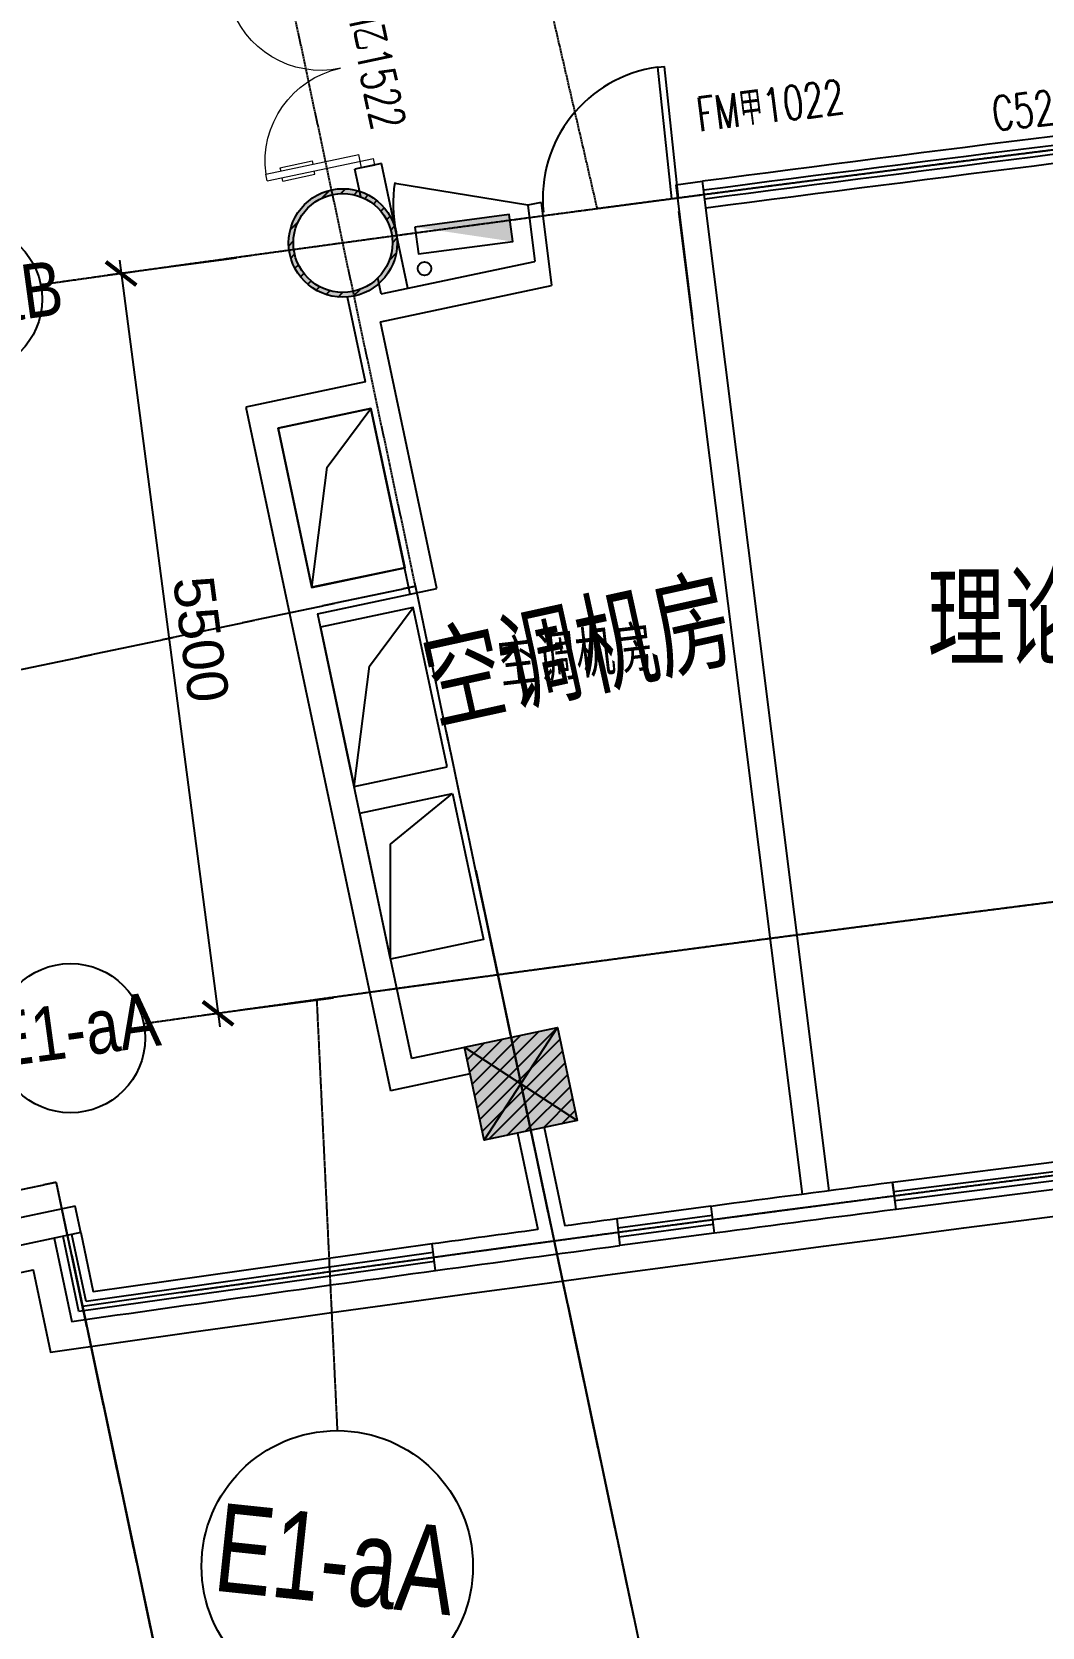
# Model space of a CAD drawing. Header units: millimetres. Extents: x -174040 to 151923, y -227569 to 142020.
# Drawn here: x -134268 to -126825, y -4673 to 7085 of the extents above; entities that cross this region are included whole.
import ezdxf
from ezdxf.enums import TextEntityAlignment as Align

# ---------------------------------------------------------------- set-up
doc = ezdxf.new("R2010")
doc.units = ezdxf.units.MM
doc.header["$LTSCALE"] = 5
doc.linetypes.add('E-RG-1F$0$$0$DOTE', pattern=[2.42, 2, -0.2, 0.02, -0.2])
doc.linetypes.add('XRE2$0$HIDDEN', pattern=[0.375, 0.25, -0.125])
for name, color, linetype in [('00外装饰面', 21, 'Continuous'), ('A—墙体', 7, 'Continuous'), ('A—文字索引', 40, 'Continuous'), ('A—设备管丼、主管符号', 50, 'Continuous'), ('A—轴线、尺寸', 1, 'Continuous'), ('A—门窗', 135, 'Continuous'), ('E-COLS-F3$0$0S-COLS-HATCH', 8, 'Continuous'), ('E-COLS-F3$0$0S-COLS-HATCH-I', 8, 'Continuous'), ('E-COLS-F3$0$0S-COLS-LINE', 4, 'Continuous'), ('E1-RI-3F$0$$0$WINDOW_TEXT', 7, 'Continuous'), ('E1-RI-3F$0$A-SYMB-DOOR', 4, 'Continuous'), ('E1-RI-3F$0$J-DOTE轴线', 1, 'Continuous'), ('I—平面—文字', 40, 'Continuous'), ('I—平面—文字（放大1：100）', 40, 'XRE2$0$HIDDEN'), ('I—平面—消防设施', 10, 'Continuous'), ('I—平面—门', 22, 'Continuous'), ('I—平面—门编号', 22, 'Continuous'), ('轴线100', 1, 'Continuous')]:
    doc.layers.add(name, color=color, linetype=linetype)
doc.layers.add('E1-RI-3F$0$$0$A-DOOR', color=32, linetype='Continuous', lineweight=5)
doc.layers.add('E1-RI-3F$0$AUDIT_D_131110141545-10', color=7, linetype='Continuous', lineweight=5)
doc.styles.add('ARIAL', font='arial.ttf')
doc.styles.add('E1-RI-3F$0$$0$SIMPLEX', font='simplex.shx', dxfattribs={"width": 0.7})
doc.styles.add('E1-RI-3F$0$ECADI-TXT', font='simplex.shx', dxfattribs={"bigfont": 'hztxt.shx'})
doc.styles.add('XD2008', font='SIMYOU.TTF', dxfattribs={"width": 0.7})
doc.dimstyles.new('200', dxfattribs={"dimscale": 200, "dimtxt": 2.5, "dimasz": 2, "dimexe": 1, "dimexo": 1, "dimgap": 0.8, "dimtad": 1, "dimdec": 0, "dimdsep": 46, "dimtxsty": 'ARIAL', "dimblk1": 'ARCHTICK', "dimblk2": 'ARCHTICK', "dimsah": 1, "dimcen": -0.9, "dimdle": 1, "dimclrd": 256, "dimclre": 256, "dimclrt": 40, "dimaunit": 1, "dimadec": 0, "dimazin": 0, "dimtfac": 0.35, "dimtdec": 0, "dimtix": 1, "dimtmove": 2, "dimatfit": 3, "dimldrblk": 'ARCHTICK', "dimfxl": 0, "dimtvp": 0.8, "dimtolj": 1, "dimtzin": 0, "dimarcsym": 0})
doc.dimstyles.new('副本 100', dxfattribs={"dimscale": 100, "dimtxt": 2.5, "dimasz": 2, "dimexe": 1, "dimexo": 1, "dimgap": 0.8, "dimtad": 1, "dimdec": 0, "dimdsep": 46, "dimtxsty": 'ARIAL', "dimblk1": 'ARCHTICK', "dimblk2": 'ARCHTICK', "dimsah": 1, "dimcen": -0.9, "dimdle": 1, "dimclrd": 256, "dimclre": 256, "dimclrt": 40, "dimaunit": 1, "dimadec": 0, "dimazin": 0, "dimtfac": 0.35, "dimtdec": 0, "dimtix": 1, "dimtmove": 2, "dimatfit": 3, "dimldrblk": 'ARCHTICK', "dimfxl": 0, "dimtvp": 0.8, "dimtolj": 1, "dimtzin": 0, "dimarcsym": 0})

# ---------------------------------------------------------------- blocks, each defined once
blk = doc.blocks.new('_ArchTick')
at = {"color": 0, "linetype": 'ByBlock', "const_width": 0.15}
blk.add_lwpolyline([(-0.5, -0.5), (0.5, 0.5)], dxfattribs=at)
blk = doc.blocks.new('*D175')
at = {"layer": 'A—轴线、尺寸', "linetype": 'ByBlock', "lineweight": -2}
for p, q in [((-133744, -3021), (-132351, -9602)), ((-137707, -3860), (-136313, -10441)), ((-136551, -10287), (-132197, -9365))]:
    blk.add_line(p, q, dxfattribs=at)
at = {"layer": 'Defpoints', "color": 0, "linetype": 'ByBlock'}
for p in [(-133786, -2825), (-137748, -3664), (-132393, -9407)]:
    blk.add_point(p, dxfattribs=at)
at = {"layer": 'A—轴线、尺寸', "linetype": 'ByBlock', "lineweight": -2, "xscale": 400, "yscale": 400, "zscale": 400}
for p, rotation in [((-132393, -9407), 11.95264845949663), ((-136355, -10246), 191.9526484594966)]:
    blk.add_blockref('_ArchTick', p, dxfattribs=dict(at, rotation=rotation))
at = {"layer": 'A—轴线、尺寸', "color": 40, "linetype": 'ByBlock', "insert": (-134460, -9420), "char_height": 500, "attachment_point": 5, "rotation": 11.9526, "style": 'ARIAL'}
blk.add_mtext('\\A1;4050', dxfattribs=at)
blk = doc.blocks.new('*D176')
at = {"layer": 'A—轴线、尺寸', "linetype": 'ByBlock', "lineweight": -2}
for p, q in [((-130320, -2296), (-128927, -8878)), ((-133744, -3021), (-132351, -9602)), ((-132588, -9448), (-128773, -8640))]:
    blk.add_line(p, q, dxfattribs=at)
at = {"layer": 'Defpoints', "color": 0, "linetype": 'ByBlock'}
for p in [(-130362, -2101), (-133786, -2825), (-128969, -8682)]:
    blk.add_point(p, dxfattribs=at)
at = {"layer": 'A—轴线、尺寸', "linetype": 'ByBlock', "lineweight": -2, "xscale": 400, "yscale": 400, "zscale": 400}
for p, rotation in [((-128969, -8682), 11.95264845949663), ((-132393, -9407), 191.9526484594966)]:
    blk.add_blockref('_ArchTick', p, dxfattribs=dict(at, rotation=rotation))
at = {"layer": 'A—轴线、尺寸', "color": 40, "linetype": 'ByBlock', "insert": (-130767, -8638), "char_height": 500, "attachment_point": 5, "rotation": 11.9526, "style": 'ARIAL'}
blk.add_mtext('\\A1;3500', dxfattribs=at)
blk = doc.blocks.new('*D204')
at = {"layer": 'A—轴线、尺寸', "linetype": 'ByBlock', "lineweight": -2}
for p, q in [((-120660, 2768), (-118655, -6703)), ((-130998, 906), (-128927, -8878)), ((-129164, -8723), (-118501, -6466))]:
    blk.add_line(p, q, dxfattribs=at)
at = {"layer": 'Defpoints', "color": 0, "linetype": 'ByBlock'}
for p in [(-120701, 2964), (-131040, 1101), (-118696, -6507)]:
    blk.add_point(p, dxfattribs=at)
at = {"layer": 'A—轴线、尺寸', "linetype": 'ByBlock', "lineweight": -2, "xscale": 400, "yscale": 400, "zscale": 400}
for p, rotation in [((-118696, -6507), 11.95264845949663), ((-128969, -8682), 191.9526484594966)]:
    blk.add_blockref('_ArchTick', p, dxfattribs=dict(at, rotation=rotation))
at = {"layer": 'A—轴线、尺寸', "color": 40, "linetype": 'ByBlock', "insert": (-123918, -7188), "char_height": 500, "attachment_point": 5, "rotation": 11.9526, "style": 'ARIAL'}
blk.add_mtext('\\A1;10500', dxfattribs=at)
blk = doc.blocks.new('*D250')
at = {"layer": 'A—轴线、尺寸', "linetype": 'ByBlock', "lineweight": -2}
for p, q in [((-113766, 4002), (-111599, -6232)), ((-141374, -780), (-138992, -12031)), ((-139229, -11876), (-111445, -5995))]:
    blk.add_line(p, q, dxfattribs=at)
at = {"layer": 'Defpoints', "color": 0, "linetype": 'ByBlock'}
for p in [(-113807, 4197), (-141415, -584), (-111641, -6036)]:
    blk.add_point(p, dxfattribs=at)
at = {"layer": 'A—轴线、尺寸', "linetype": 'ByBlock', "lineweight": -2, "xscale": 400, "yscale": 400, "zscale": 400}
for p, rotation in [((-111641, -6036), 11.95264845949663), ((-139034, -11835), 191.9526484594966)]:
    blk.add_blockref('_ArchTick', p, dxfattribs=dict(at, rotation=rotation))
at = {"layer": 'A—轴线、尺寸', "color": 40, "linetype": 'ByBlock', "insert": (-125423, -8529), "char_height": 500, "attachment_point": 5, "rotation": 11.9526, "style": 'ARIAL'}
blk.add_mtext('\\A1;28000', dxfattribs=at)
blk = doc.blocks.new('XRE3')
at = {"layer": 'E-COLS-F3$0$0S-COLS-HATCH'}
h = blk.add_hatch(color=18, dxfattribs=at)
edge = h.paths.add_edge_path()
edge.add_arc((11711802, -6203689), 400, 0, 360)
edge = h.paths.add_edge_path(flags=17)
edge.add_arc((11711802, -6203689), 365, 0, 360)
blk.add_hatch(color=18, dxfattribs=at).paths.add_polyline_path([(11712699, -6209618), (11713384, -6209473), (11713529, -6210158), (11712844, -6210303)])
at = {"layer": 'E-COLS-F3$0$0S-COLS-HATCH-I'}
h = blk.add_hatch(dxfattribs=at)
h.set_pattern_fill('ANSI31', color=256, scale=600, style=0)
h.set_pattern_definition([(45, (0, 0), (-53.0330086, 53.0330086), [])])
edge = h.paths.add_edge_path()
edge.add_arc((11711802, -6203689), 400, 0, 360)
edge = h.paths.add_edge_path(flags=17)
edge.add_arc((11711802, -6203689), 365, 0, 360)
h = blk.add_hatch(dxfattribs=at)
h.set_pattern_fill('ANSI31', color=256, scale=600, style=0)
h.set_pattern_definition([(45, (2e-07, -3e-06), (-53.0330086, 53.0330086), [])])
h.paths.add_polyline_path([(11712699, -6209618), (11713384, -6209473), (11713529, -6210158), (11712844, -6210303)])
at = {"layer": 'Defpoints'}
for p, q in [((11712844, -6210303), (11713384, -6209473)), ((11712699, -6209618), (11713529, -6210158))]:
    blk.add_line(p, q, dxfattribs=at)
at = {"layer": 'E-COLS-F3$0$0S-COLS-LINE', "color": 255}
blk.add_lwpolyline([(11712699, -6209618), (11713384, -6209473), (11713529, -6210158), (11712844, -6210303)], close=True, dxfattribs=at)
for radius in [400, 365]:
    blk.add_circle((11711802, -6203689), radius, dxfattribs=at)
blk = doc.blocks.new('E1-RI-3F$0$$TCHSYS$WIN2D')
for p, q in [((-0.5, 0.5), (0.5, 0.5)), ((-0.5, 0.5), (-0.5, -0.5)), ((0.5, 0.5), (0.5, -0.5)), ((0.5, 0.1667), (-0.5, 0.1667)), ((0.5, -0.1667), (-0.5, -0.1667)), ((-0.5, -0.5), (0.5, -0.5))]:
    blk.add_line(p, q)
blk = doc.blocks.new('E1-RI-3F$0$ECADI-TAG-DOOR')
blk = doc.blocks.new('E1-RI-3F$0$$0$$DORLIB2D$00000011')
for p, q in [((-0.4667, 0.4709), (-0.4667, -0.0625)), ((-0.4667, 0.4709), (-0.4333, 0.4709)), ((-0.4333, 0.4709), (-0.4333, 0.0042)), ((0.4333, 0.4709), (0.4333, 0.0042)), ((0.4667, 0.4709), (0.4333, 0.4709)), ((0.4667, 0.4709), (0.4667, -0.0625)), ((-0.4833, 0.3962), (-0.4833, 0.2346)), ((-0.4833, 0.3962), (-0.4667, 0.3962)), ((-0.4167, 0.3962), (-0.4333, 0.3962)), ((-0.4167, 0.3962), (-0.4167, 0.2346)), ((0.4167, 0.3962), (0.4167, 0.2346)), ((0.4167, 0.3962), (0.4333, 0.3962)), ((0.4833, 0.3962), (0.4667, 0.3962)), ((0.4833, 0.3962), (0.4833, 0.2346)), ((-0.4833, 0.2346), (-0.4667, 0.2346)), ((-0.4167, 0.2346), (-0.4333, 0.2346)), ((0.4167, 0.2346), (0.4333, 0.2346)), ((0.4833, 0.2346), (0.4667, 0.2346)), ((-0.5, 0.0042), (-0.4333, 0.0042)), ((-0.5, 0.0042), (-0.5, -0.0625)), ((0.5, 0.0042), (0.4333, 0.0042)), ((0.5, 0.0042), (0.5, -0.0625)), ((-0.5, -0.0625), (-0.4667, -0.0625)), ((0.5, -0.0625), (0.4667, -0.0625))]:
    blk.add_line(p, q)
for centre, start, end in [((-0.4667, 0.0042), 0, 85.90396), ((0.4667, 0.0042), 94.09604, 180)]:
    blk.add_arc(centre, 0.4667, start, end)
blk = doc.blocks.new('E1-RI-3F$0$$0$DOOR-DOUBLEWING')
at = {"layer": 'E1-RI-3F$0$$0$A-DOOR', "color": 4, "xscale": -0.9999999999999998, "rotation": 180}
blk.add_blockref('E1-RI-3F$0$$0$$DORLIB2D$00000011', (0, -0.0291), dxfattribs=at)
at = {"layer": 'E1-RI-3F$0$$0$WINDOW_TEXT', "style": 'E1-RI-3F$0$$0$SIMPLEX', "flags": 9}
blk.add_attdef('A', text='', height=1, dxfattribs=at).set_placement((0, 1.5), align=Align.MIDDLE)
blk = doc.blocks.new('E1-RI-3F$0$XFX-BX')
blk.add_lwpolyline([(0, 0), (0, 200), (700, 200), (700, 0)], close=True)
blk.add_solid([(0, 0), (0, 0), (700, 0), (700, 200)])
blk = doc.blocks.new('E1-RI-3F$0$$DORLIB2D$00000001')
for p, q in [((0.45, 0.975), (0.5, 0.975)), ((0.45, 0), (0.45, 0.975)), ((0.5, 0), (0.5, 0.975)), ((0.5, 0), (0.45, 0))]:
    blk.add_line(p, q)
blk.add_arc((0.475, 0), 0.975, 91.4693, 180)
blk = doc.blocks.new('*D445')
at = {"layer": 'Defpoints', "color": 0, "linetype": 'ByBlock'}
for p in [(-254513, -1315), (-258475, -2153), (-253265, -7209)]:
    blk.add_point(p, dxfattribs=at)
at = {"layer": '轴线100', "linetype": 'ByBlock', "lineweight": -2}
for p, q in [((-254492, -1412), (-253244, -7307)), ((-258454, -2251), (-257207, -8146)), ((-257325, -8069), (-253167, -7189))]:
    blk.add_line(p, q, dxfattribs=at)
at = {"layer": '轴线100', "linetype": 'ByBlock', "lineweight": -2, "xscale": 200, "yscale": 200, "zscale": 200}
for p, rotation in [((-253265, -7209), 11.95264843832684), ((-257227, -8048), 191.9526484383268)]:
    blk.add_blockref('_ArchTick', p, dxfattribs=dict(at, rotation=rotation))
at = {"layer": '轴线100', "color": 40, "linetype": 'ByBlock', "insert": (-255294, -7401), "char_height": 300, "attachment_point": 5, "rotation": 11.9526, "style": 'ARIAL'}
blk.add_mtext('\\A1;4050', dxfattribs=at)
blk = doc.blocks.new('*D446')
at = {"layer": 'Defpoints', "color": 0, "linetype": 'ByBlock'}
for p in [(-251089, -590), (-254513, -1315), (-249841, -6484)]:
    blk.add_point(p, dxfattribs=at)
at = {"layer": '轴线100', "linetype": 'ByBlock', "lineweight": -2}
for p, q in [((-251068, -688), (-249820, -6582)), ((-254492, -1412), (-253244, -7307)), ((-253363, -7230), (-249743, -6464))]:
    blk.add_line(p, q, dxfattribs=at)
at = {"layer": '轴线100', "linetype": 'ByBlock', "lineweight": -2, "xscale": 200, "yscale": 200, "zscale": 200}
for p, rotation in [((-249841, -6484), 11.95264843832684), ((-253265, -7209), 191.9526484383268)]:
    blk.add_blockref('_ArchTick', p, dxfattribs=dict(at, rotation=rotation))
at = {"layer": '轴线100', "color": 40, "linetype": 'ByBlock', "insert": (-251601, -6619), "char_height": 300, "attachment_point": 5, "rotation": 11.9526, "style": 'ARIAL'}
blk.add_mtext('\\A1;3500', dxfattribs=at)
blk = doc.blocks.new('*D475')
at = {"layer": 'Defpoints', "color": 0, "linetype": 'ByBlock'}
for p in [(-240750, 1273), (-251089, -590), (-239569, -4310)]:
    blk.add_point(p, dxfattribs=at)
at = {"layer": '轴线100', "linetype": 'ByBlock', "lineweight": -2}
for p, q in [((-240730, 1175), (-239548, -4408)), ((-251068, -688), (-249820, -6582)), ((-249939, -6505), (-239471, -4289))]:
    blk.add_line(p, q, dxfattribs=at)
at = {"layer": '轴线100', "linetype": 'ByBlock', "lineweight": -2, "xscale": 200, "yscale": 200, "zscale": 200}
for p, rotation in [((-239569, -4310), 11.95264843832684), ((-249841, -6484), 191.9526484383268)]:
    blk.add_blockref('_ArchTick', p, dxfattribs=dict(at, rotation=rotation))
at = {"layer": '轴线100', "color": 40, "linetype": 'ByBlock', "insert": (-244753, -5169), "char_height": 300, "attachment_point": 5, "rotation": 11.9526, "style": 'ARIAL'}
blk.add_mtext('\\A1;10500', dxfattribs=at)
blk = doc.blocks.new('*D561')
at = {"layer": 'Defpoints', "color": 0, "linetype": 'ByBlock'}
for p in [(-253180, 5950), (-252465, 496), (-253414, 372)]:
    blk.add_point(p, dxfattribs=at)
at = {"layer": '轴线100', "linetype": 'ByBlock', "lineweight": -2}
for p, q in [((-253279, 5937), (-254227, 5812)), ((-254141, 5924), (-253401, 273)), ((-252564, 483), (-253513, 359))]:
    blk.add_line(p, q, dxfattribs=at)
at = {"layer": '轴线100', "linetype": 'ByBlock', "lineweight": -2, "xscale": 200, "yscale": 200, "zscale": 200}
for p, rotation in [((-254128, 5825), 97.46382215158486), ((-253414, 372), 277.4638221515849)]:
    blk.add_blockref('_ArchTick', p, dxfattribs=dict(at, rotation=rotation))
at = {"layer": '轴线100', "color": 40, "linetype": 'ByBlock', "insert": (-253540, 3129), "char_height": 300, "attachment_point": 5, "rotation": 277.4638, "style": 'ARIAL'}
blk.add_mtext('\\A1;5500', dxfattribs=at)
blk = doc.blocks.new('A$C1C9D1350')
at = {"layer": '轴线100', "linetype": 'E-RG-1F$0$$0$DOTE'}
for p, q in [((-249364.6, -8734.6), (-270277, 90051.5)), ((-251958.7, 3519.2), (-269418.6, -177))]:
    blk.add_line(p, q, dxfattribs=at)
at = {"layer": '轴线100', "linetype": 'ByBlock'}
for p, q in [((-251233.8, 95), (-249364.6, -8734.6)), ((-254606.1, -874.4), (-252788.8, -9459.4))]:
    blk.add_line(p, q, dxfattribs=at)
for centre in [(-255260.4, 5635.9), (-254501.1, 188.8)]:
    blk.add_circle(centre, 550, dxfattribs=at)
at = {"layer": '轴线100', "linetype": 'E-RG-1F$0$$0$DOTE'}
for centre, radius, start, end in [((-185606.9, -484410.1), 495000, 90.381865, 98.026074), ((-184892.4, -489863.5), 495000, 90.381865, 98.020825), ((-185606.9, -484410.1), 487500, 90.131059, 98.027565)]:
    blk.add_arc(centre, radius, start, end, dxfattribs=at)
at = {"layer": '轴线100', "color": 40, "style": 'ARIAL', "width": 0.8}
for s, p in [('E1-aB', (-255180.2, 5643.4)), ('E1-aA', (-254467.8, 251.4))]:
    blk.add_text(s, height=400, rotation=7.78334, dxfattribs=at).set_placement(p, align=Align.MIDDLE_CENTER)
at = {"layer": '轴线100', "linetype": 'ByBlock'}
dim = blk.add_aligned_dim(p1=(-253179.8, 5949.6), p2=(-252465.3, 496.2), distance=-956.5, dimstyle='副本 100', override={"dimtxt": 3}, dxfattribs=at)
dim.commit()
dim.dimension.update_dxf_attribs({"geometry": '*D561', "text_midpoint": (-253539.7, 3128.9)})
for base, p1, p2, picture, middle in [((-239568.6, -4309.8), (-251088.8, -589.8), (-240750.4, 1272.7), '*D475', (-244753.1, -5169)), ((-249841, -6484.4), (-254513, -1314.6), (-251088.8, -589.8), '*D446', (-251601.4, -6618.6)), ((-253265.1, -7209.3), (-258475.1, -2153.4), (-254513, -1314.6), '*D445', (-255294.5, -7400.6))]:
    dim = blk.add_linear_dim(base=base, p1=p1, p2=p2, angle=11.95265, dimstyle='副本 100', override={"dimtxt": 3}, dxfattribs=at)
    dim.commit()
    dim.dimension.update_dxf_attribs({"geometry": picture, "text_midpoint": middle})

msp = doc.modelspace()

# ---------------------------------------------------------------- linework, layer by layer
at = {"layer": '00外装饰面', "linetype": 'ByBlock', "ltscale": 5}
msp.add_lwpolyline([(-134258.8, -2040.1), (-134130.3, -2646.9, -0.0343521), (-67514.1, 2263.8), (-67252.4, 5211.2)], format="xyb", dxfattribs=at)
msp.add_lwpolyline([(-142581.4, -3795.1), (-134258.8, -2040), (-134130.3, -2646.9)], dxfattribs=at)
at = {"layer": 'A—墙体'}
for p, q in [((-131692, 6114.7), (-131888.1, 6073.2)), ((-131497.6, 5196.1), (-131692, 6114.7)), ((-131845.1, 5870.1), (-131888.1, 6073.2)), ((-129524.5, 5958.9), (-129327.1, 5984.8)), ((-129524.5, 5958.9), (-129401.1, 4966.5)), ((-128393.1, -1456.6), (-129327.1, 5984.8)), ((-130516.1, 5829), (-130614.3, 5808.2)), ((-130614.3, 5808.2), (-130562.7, 5393.8)), ((-130516.1, 5829), (-130439.8, 5215.8)), ((-128591.4, -1482.6), (-129500.6, 5761.4)), ((-131693.6, 5154.6), (-130562.7, 5393.8)), ((-131693.6, 5154.6), (-131718.5, 5272.2)), ((-131700.8, 4948.9), (-130439.8, 5215.8)), ((-131811.3, 4505), (-131943.8, 5131.2)), ((-129413.3, 5065.8), (-129413.4, 5065.8)), ((-131284.4, 2981.9), (-131700.8, 4948.9)), ((-131811.3, 4505), (-132691.7, 4318.7)), ((-132691.7, 4318.7), (-131625.2, -719.7)), ((-131769.8, 4309.4), (-132454.7, 4164.4)), ((-131480.1, 2940.5), (-131769.8, 4309.4)), ((-132206, 2991.3), (-131521.5, 3136.2)), ((-132164.6, 2795.6), (-131284.4, 2981.9)), ((-132164.9, 2795.5), (-131740.2, 789.2)), ((-131740.2, 789.2), (-131470.9, -482.6)), ((-131079.6, -399.8), (-131470.9, -482.6)), ((-131038.2, -595.4), (-131625.2, -719.7)), ((-130690, -1032.8), (-130539.8, -1742.6)), ((-130494.4, -991.4), (-130341, -1715.7)), ((-127926.4, -1395.7), (-127903.3, -1594.3)), ((-133949.3, -1569.6), (-140241.8, -2893.9)), ((-133949.3, -1569.6), (-140241.8, -2893.9)), ((-133908.1, -1765.3), (-133949.3, -1569.6)), ((-133908.1, -1765.3), (-133949.3, -1569.6)), ((-129265, -1571.6), (-129242, -1770.3)), ((-129958.9, -1664.3), (-129935.9, -1863)), ((-133908.1, -1765.3), (-142426.9, -3558.1)), ((-133908.1, -1765.3), (-142426.9, -3558.1)), ((-131293.7, -2047.3), (-131319.8, -1848.9))]:
    msp.add_line(p, q, dxfattribs=at)
msp.add_lwpolyline([(-131521.2, 3136.2), (-132206, 2991.3), (-132454.7, 4164.4), (-131769.8, 4309.4)], close=True, dxfattribs=at)
for radius, start, end in [(487085.4, 97.407646, 97.566465), (486885.4, 97.407975, 97.56686), (487085.4, 97.71776, 97.810363), (487085.4, 97.648818, 97.694169), (486885.4, 97.649247, 97.810496)]:
    msp.add_arc((-65127.4, -484415.8), radius, start, end, dxfattribs=at)
at = {"layer": 'A—设备管丼、主管符号'}
for points in [[(-131521.3, 3135.4), (-131770.9, 4309), (-132454.7, 4164.4), (-132206.1, 2990.4), (-131521.3, 3135.4)], [(-132206.1, 2990.4), (-132092.2, 3876.3), (-131770.9, 4309)], [(-131209.6, 1668.3), (-131459.2, 2841.9), (-132142.9, 2697.3), (-131894.4, 1523.3), (-131209.6, 1668.3)], [(-131894.4, 1523.3), (-131780.5, 2409.2), (-131459.2, 2841.9)], [(-131625.5, 251.4), (-131625.5, 1097.1), (-131169, 1472.3)]]:
    msp.add_lwpolyline(points, dxfattribs=at)
msp.add_lwpolyline([(-131169, 1472.3), (-130941.4, 396.1), (-131625.5, 251.4), (-131853, 1327.7)], close=True, dxfattribs=at)
at = {"layer": 'A—轴线、尺寸', "linetype": 'E-RG-1F$0$$0$DOTE'}
for p, q in [((-130102, 5781.9), (-131015.8, 9737.8)), ((-128515.8, -10820.7), (-131441.3, 2999)), ((-132170.1, -48.3), (-132018.5, -3225)), ((-134088.8, -1394.6), (-148128.9, -4366.7)), ((-131939.9, -11545.6), (-134088.8, -1394.6))]:
    msp.add_line(p, q, dxfattribs=at)
at = {"layer": 'A—轴线、尺寸', "linetype": 'ByBlock'}
for p, q in [((-130716.5, -425.1), (-128847.3, -9254.7)), ((-134088.8, -1394.6), (-132271.4, -9979.6))]:
    msp.add_line(p, q, dxfattribs=at)
msp.add_circle((-132018.5, -4225), 1000, dxfattribs=at)
at = {"layer": 'A—轴线、尺寸', "linetype": 'E-RG-1F$0$$0$DOTE'}
for radius, start, end in [(495000, 96.605207, 97.546936), (489500, 89.989764, 97.876538)]:
    msp.add_arc((-65089.5, -484930.2), radius, start, end, dxfattribs=at)
at = {"layer": 'A—门窗'}
for p, q in [((-129265, -1571.5), (-129959.1, -1662.7)), ((-129951.5, -1729), (-129257.3, -1637.7)), ((-129943.8, -1795.2), (-129249.7, -1704)), ((-134103.7, -1806.9), (-133973.4, -2422.4)), ((-133921.2, -2347.2), (-134038.5, -1793.1)), ((-133868.9, -2272.5), (-133973.3, -1779.3)), ((-133908.1, -1765.4), (-133815.7, -2201.9)), ((-131319.8, -1849), (-133815.7, -2201.9)), ((-131293.7, -2047.3), (-131319.8, -1849)), ((-129242, -1770.2), (-129936.1, -1861.4)), ((-131303, -1977.1), (-133921.2, -2347.2)), ((-131311.7, -1911), (-133868.9, -2272.5))]:
    msp.add_line(p, q, dxfattribs=at)
for centre, radius, start, end in [((-65089.5, -484930.2), 495100, 96.853175, 97.454951), ((-65089.5, -484930.2), 495033.3, 96.853134, 97.454951), ((-65089.5, -484930.2), 494966.7, 96.853094, 97.455073), ((-65089.5, -484930.2), 494900, 96.853053, 97.455073), ((-62984.5, -499570), 502190.4, 97.817756, 98.126469)]:
    msp.add_arc(centre, radius, start, end, dxfattribs=at)
at = {"layer": 'E1-RI-3F$0$AUDIT_D_131110141545-10'}
msp.add_line((-131888.1, 6073.2), (-131692.4, 6114.6), dxfattribs=at)
at = {"layer": 'E1-RI-3F$0$J-DOTE轴线'}
msp.add_lwpolyline([(-67538.3, 5387.1), (-67788.8, 2562.3, 0.034032), (-133895, -2310.2), (-134005.9, -1786.2)], format="xyb", dxfattribs=at)
at = {"layer": 'I—平面—消防设施'}
msp.add_circle((-131375.5, 5340.7), 50, dxfattribs=at)
at = {"layer": 'I—平面—门'}
msp.add_line((-130614.3, 5808.2), (-131593.1, 5967.6), dxfattribs=at)
msp.add_arc((-130615.2, 5816), 991.6, 170.75084, 191.95265, dxfattribs=at)

# ---------------------------------------------------------------- block references
at = {"layer": 'A—门窗'}
msp.add_blockref('XRE3', (-11843778.7, 6209218.7), dxfattribs=at)
at = {"layer": 'A—门窗', "xscale": 2100, "yscale": 200, "zscale": 2100, "rotation": 187.1568343988729}
msp.add_blockref('E1-RI-3F$0$$TCHSYS$WIN2D', (-126872.1, -1364.1), dxfattribs=at)
at = {"layer": 'I—平面—消防设施', "xscale": -1, "rotation": 187.4965650284634}
msp.add_blockref('E1-RI-3F$0$XFX-BX', (-131445.8, 5647), dxfattribs=at)
at = {"layer": 'I—平面—门'}
for name, p, xscale, yscale, zscale, rotation in [('E1-RI-3F$0$$0$DOOR-DOUBLEWING', (-134203.4, 7842.6), 1499.999999999085, 1499.999999999085, 1499.999999999085, 11.95264847748445), ('E1-RI-3F$0$$0$DOOR-DOUBLEWING', (-131945.5, 6827.6), 1499.999999999085, 1499.999999999085, 1499.999999999085, 281.9526484774844), ('E1-RI-3F$0$$DORLIB2D$00000001', (-130001.5, 5808.2), 1000, 1000, 1000, 6.022623558857139)]:
    msp.add_blockref(name, p, dxfattribs=dict(at, xscale=xscale, yscale=yscale, zscale=zscale, rotation=rotation))
at = {"layer": 'I—平面—门编号'}
ref = msp.add_blockref('E1-RI-3F$0$ECADI-TAG-DOOR', (-132421, 5970.9), dxfattribs=dict(at, xscale=100.0000000022704, yscale=100.0000000022704, zscale=100.0000000022704, rotation=282.0629955413715))
ref.add_attrib('门窗主编号1', 'FM乙1522', dxfattribs={"layer": 'E1-RI-3F$0$A-SYMB-DOOR', "height": 250, "rotation": 282.063, "style": 'E1-RI-3F$0$ECADI-TXT', "width": 0.7}).set_placement((-131756.7, 6348.1), align=Align.RIGHT)
ref = msp.add_blockref('E1-RI-3F$0$ECADI-TAG-DOOR', (-127951.3, 5794.9), dxfattribs=dict(at, xscale=100.0000000022705, yscale=100.0000000022705, zscale=100.0000000022705, rotation=7.311151211168605))
ref.add_attrib('门窗主编号1', 'FM甲1022', dxfattribs={"layer": 'E1-RI-3F$0$A-SYMB-DOOR', "height": 250, "rotation": 7.31115, "style": 'E1-RI-3F$0$ECADI-TXT', "width": 0.7}).set_placement((-128272.1, 6488.1), align=Align.RIGHT)
ref = msp.add_blockref('E1-RI-3F$0$ECADI-TAG-DOOR', (-126114.3, 5745.4), dxfattribs=dict(at, xscale=100.0000000022703, yscale=100.0000000022703, zscale=100.0000000022703, rotation=6.543582240994687))
ref.add_attrib('门窗主编号1', 'C5236', dxfattribs={"layer": 'E1-RI-3F$0$A-SYMB-DOOR', "height": 250, "rotation": 6.54358, "style": 'E1-RI-3F$0$ECADI-TXT', "width": 0.7}).set_placement((-126425.8, 6442.9), align=Align.RIGHT)
at = {"layer": '轴线100'}
msp.add_blockref('A$C1C9D1350', (120517.4, -520.6), dxfattribs=at)

# ---------------------------------------------------------------- texts
at = {"layer": 'A—文字索引', "style": 'ARIAL', "width": 0.7}
msp.add_text('E1-aA', height=650, rotation=354, dxfattribs=at).set_placement((-132030.2, -4171.4), align=Align.MIDDLE_CENTER)
at = {"layer": 'I—平面—文字', "linetype": 'ByBlock', "style": 'XD2008', "width": 0.7}
for s, rotation, p in [('空调机房', 12.44558, (-131299.3, 1998.1)), ('理论与计算研究室', 0.07156, (-127670.6, 2473.6, 0))]:
    msp.add_text(s, height=600, rotation=rotation, dxfattribs=at).set_placement(p)
at = {"layer": 'I—平面—文字（放大1：100）', "linetype": 'ByBlock', "style": 'XD2008', "width": 0.7}
msp.add_text('空调机房', height=300, rotation=6.54, dxfattribs=at).set_placement((-130815.6, 2285.1))

# ---------------------------------------------------------------- dimensions: what is measured, and where the dimension line sits
at = {"layer": 'A—轴线、尺寸', "linetype": 'ByBlock'}
for base, p1, p2, picture, middle in [((-111640.9, -6036), (-141415.5, -584.2), (-113807.2, 4197.4), '*D250', (-125423.3, -8529.2)), ((-118696.2, -6507.4), (-131039.6, 1101.2), (-120701.2, 2963.7), '*D204', (-123918.4, -7188.4)), ((-128968.6, -8681.9), (-133785.9, -2825.5), (-130361.8, -2100.6), '*D176', (-130766.7, -8637.9)), ((-132392.7, -9406.8), (-137748.1, -3664.2), (-133785.9, -2825.5), '*D175', (-134459.8, -9419.9))]:
    dim = msp.add_linear_dim(base=base, p1=p1, p2=p2, angle=11.95265, dimstyle='200', dxfattribs=at)
    dim.commit()
    dim.dimension.update_dxf_attribs({"geometry": picture, "text_midpoint": middle})

doc.saveas('drawing.dxf')
